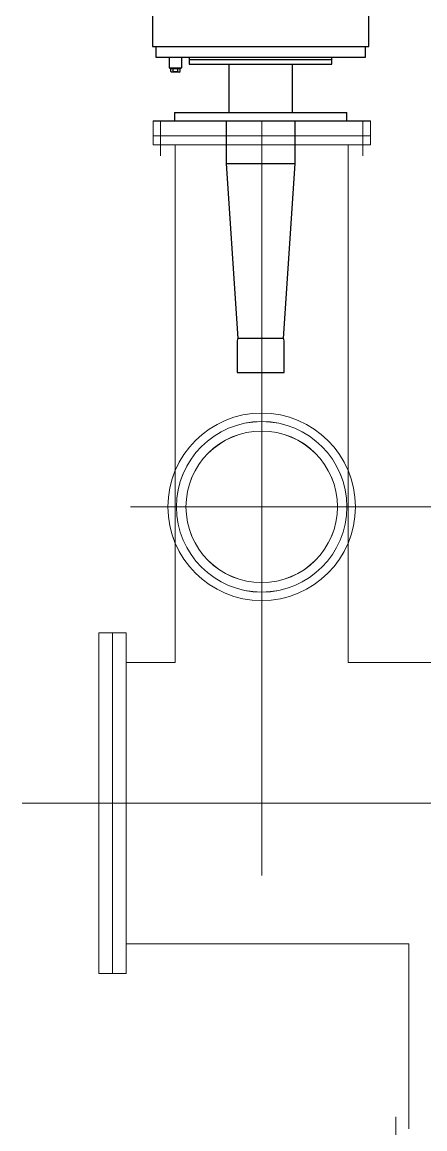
# Model space of a CAD drawing. Header units: millimetres. Extents: x 89978 to 501025, y -351975 to 835730.
# Drawn here: x 313640 to 314585, y -291275 to -288679 of the extents above; entities that cross this region are included whole.
import ezdxf

# ---------------------------------------------------------------- set-up
doc = ezdxf.new("R2010")
doc.units = ezdxf.units.MM
doc.header["$LTSCALE"] = 150
doc.layers.add('------00 Switch Gear_154kV', color=4, linetype='Continuous')
doc.layers.add('------00 Switch Gear_GIS', color=3, linetype='Continuous')

# ---------------------------------------------------------------- blocks, each defined once
blk = doc.blocks.new('X-1F-PLAN$0$top tr')
at = {"layer": '------00 Switch Gear_154kV', "linetype": 'Continuous'}
for p, q in [((322431, 116987.9), (322321, 116987.9)), ((322321, 116987.9), (322321, 116913.4)), ((322431, 116913.4), (322431, 116987.9)), ((322322.6, 116907.9), (322295, 116497.9)), ((322322.6, 116907.9), (322429.5, 116907.9)), ((322457, 116497.9), (322429.5, 116907.9)), ((322457, 116497.9), (322295, 116497.9)), ((322295, 116497.9), (322295, 116397.9)), ((322457, 116397.9), (322457, 116497.9)), ((322578.5, 116397.9), (322173.5, 116397.9)), ((322173.5, 116397.9), (322173.5, 116377.9)), ((322578.5, 116377.9), (322173.5, 116377.9)), ((322301, 116377.9), (322301, 116264.9)), ((322451, 116264.9), (322451, 116377.9)), ((322578.5, 116377.9), (322578.5, 116397.9)), ((322591, 116272.9), (322561, 116272.9)), ((322561, 116272.9), (322561, 116247.9)), ((322564, 116275.2), (322588, 116275.2)), ((322564, 116275.2), (322564, 116272.9)), ((322567, 116283.2), (322565.1, 116282.1)), ((322565.1, 116282.1), (322565.1, 116275.2)), ((322567, 116283.2), (322585, 116283.2)), ((322570.6, 116282.1), (322570.6, 116275.2)), ((322581.5, 116282.1), (322581.5, 116275.2)), ((322587, 116282.1), (322585, 116283.2)), ((322587, 116282.1), (322587, 116275.2)), ((322588, 116272.9), (322588, 116275.2)), ((322591, 116247.9), (322591, 116272.9)), ((322622, 116247.9), (322130, 116247.9)), ((322130, 116247.9), (322130, 116222.9)), ((322543.5, 116264.9), (322208.5, 116264.9)), ((322208.5, 116264.9), (322208.5, 116247.9)), ((322541, 116253.9), (322211, 116253.9)), ((322543.5, 116247.9), (322543.5, 116264.9)), ((322622, 116222.9), (322622, 116247.9)), ((322630, 116222.9), (322122, 116222.9)), ((322122, 116222.9), (322122, 116096.9)), ((322630, 115932.9), (322630, 116222.9))]:
    blk.add_line(p, q, dxfattribs=at)
for centre, radius, start, end in [((322331, 116913.4), 10, 180, 212.7707), ((322421, 116913.4), 10, 327.2293, 0), ((322567.8, 116278), 4.91, 56.0412, 123.9588), ((322584.3, 116278), 4.91, 56.0412, 123.9588)]:
    blk.add_arc(centre, radius, start, end, dxfattribs=at)
blk.add_open_spline([(322570.6, 116282.1), (322571.5, 116282.4), (322572.4, 116282.6), (322574.2, 116282.9), (322575.1, 116283), (322576.5, 116283), (322577, 116282.9), (322577.9, 116282.9), (322578.4, 116282.8), (322579.7, 116282.6), (322580.6, 116282.4), (322581.5, 116282.1)], degree=3, knots=[0, 0, 0, 0, 0.25, 0.25, 0.5, 0.5, 0.625, 0.625, 0.75, 0.75, 1, 1, 1, 1], dxfattribs=at)
blk = doc.blocks.new('X-1F-PLAN$0$GIS(2)')
at = {"layer": '------00 Switch Gear_GIS', "linetype": 'Continuous', "lineweight": 13}
for p, q in [((2173.3, 9157.6), (2173.3, 9213.6)), ((2173.3, 9213.6), (2683.3, 9213.6)), ((2190.8, 9132.1), (2190.8, 9213.6)), ((2603.3, 9213.5), (2253.3, 9213.5)), ((2428.3, 7443.7), (2428.3, 9213.6)), ((2665.8, 9132.1), (2665.8, 9213.6)), ((2683.3, 9157.6), (2683.3, 9213.6)), ((2173.3, 9178.6), (2683.3, 9178.6)), ((2173.3, 9157.6), (2683.3, 9157.6)), ((2225.1, 9157.6), (2225.1, 7943.6)), ((2631.5, 9157.6), (2631.5, 7943.6)), ((4056, 8308.6), (2120.5, 8308.6)), ((2046.3, 7213.8), (2046.3, 8013.4)), ((2046.3, 8013.4), (2110.3, 8013.4)), ((2078.3, 7213.8), (2078.3, 8013.4)), ((2110.3, 7213.8), (2110.3, 8013.4)), ((2225.1, 7943.6), (2110.3, 7943.6)), ((2875.1, 7943.6), (2631.5, 7943.6)), ((4262.8, 7613.6), (1866, 7613.6)), ((2110.3, 7283.6), (2773.3, 7283.6)), ((2773.3, 7283.6), (2773.3, 6849.6)), ((2110.3, 7213.8), (2046.3, 7213.8)), ((2743.5, 6813.6), (2743.5, 6878.1))]:
    blk.add_line(p, q, dxfattribs=at)
for radius in [220, 200, 177.8]:
    blk.add_circle((2428.3, 8308.6), radius, dxfattribs=at)

msp = doc.modelspace()

# ---------------------------------------------------------------- linework, layer by layer
at = {"layer": '------00 Switch Gear_GIS', "linetype": 'Continuous', "lineweight": 13}
for p, q in [((313947, -288967.1), (313947, -288911.1)), ((313947, -288911.1), (314457, -288911.1)), ((313964.5, -288992.6), (313964.5, -288911.1)), ((314377, -288911.1), (314027, -288911.1)), ((314202, -290680.9), (314202, -288911.1)), ((314439.5, -288992.6), (314439.5, -288911.1)), ((314457, -288967.1), (314457, -288911.1)), ((313947, -288946.1), (314457, -288946.1)), ((313947, -288967.1), (314457, -288967.1)), ((313998.8, -288967.1), (313998.8, -290181.1)), ((314405.2, -288967.1), (314405.2, -290181.1)), ((315829.6, -289816.1), (313894.2, -289816.1)), ((313820, -290910.9), (313820, -290111.3)), ((313820, -290111.3), (313884, -290111.3)), ((313852, -290910.9), (313852, -290111.3)), ((313884, -290910.9), (313884, -290111.3)), ((313998.8, -290181.1), (313884, -290181.1)), ((314648.8, -290181.1), (314405.2, -290181.1)), ((316036.4, -290511.1), (313639.7, -290511.1)), ((313884, -290841.1), (314547, -290841.1)), ((314547, -290841), (314547, -291275.1)), ((313884, -290910.9), (313820, -290910.9)), ((314517.2, -291311.1), (314517.2, -291246.5))]:
    msp.add_line(p, q, dxfattribs=at)
for radius in [220, 200, 177.8]:
    msp.add_circle((314202, -289816.1), radius, dxfattribs=at)

# ---------------------------------------------------------------- block references
at = {"layer": '------00 Switch Gear_154kV', "color": 4, "rotation": 180}
msp.add_blockref('X-1F-PLAN$0$top tr', (636575.5, -172513.1), dxfattribs=at)
msp.add_blockref('X-1F-PLAN$0$top tr', (636575.5, -172513.1), dxfattribs=at)
at = {"layer": '------00 Switch Gear_GIS', "color": 3}
msp.add_blockref('X-1F-PLAN$0$GIS(2)', (311773.7, -298124.6), dxfattribs=at)

doc.saveas('drawing.dxf')
